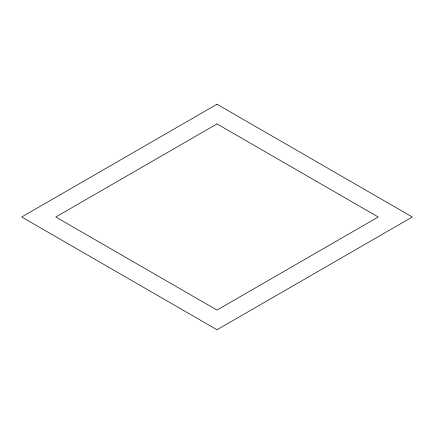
<?xml version="1.0" encoding="UTF-8"?>
<svg xmlns="http://www.w3.org/2000/svg" width="434" height="434" viewBox="0 0 434 434"><rect width="100%" height="100%" fill="white"/><g stroke="black" fill="none" stroke-linecap="round" stroke-linejoin="round"><path stroke-width="0.65" d="M217 104.247L21.7 217L217 329.753L412.3 217L217 104.247M217 123.918L55.78 217L217 310.082L378.22 217L217 123.918"/></g></svg>
